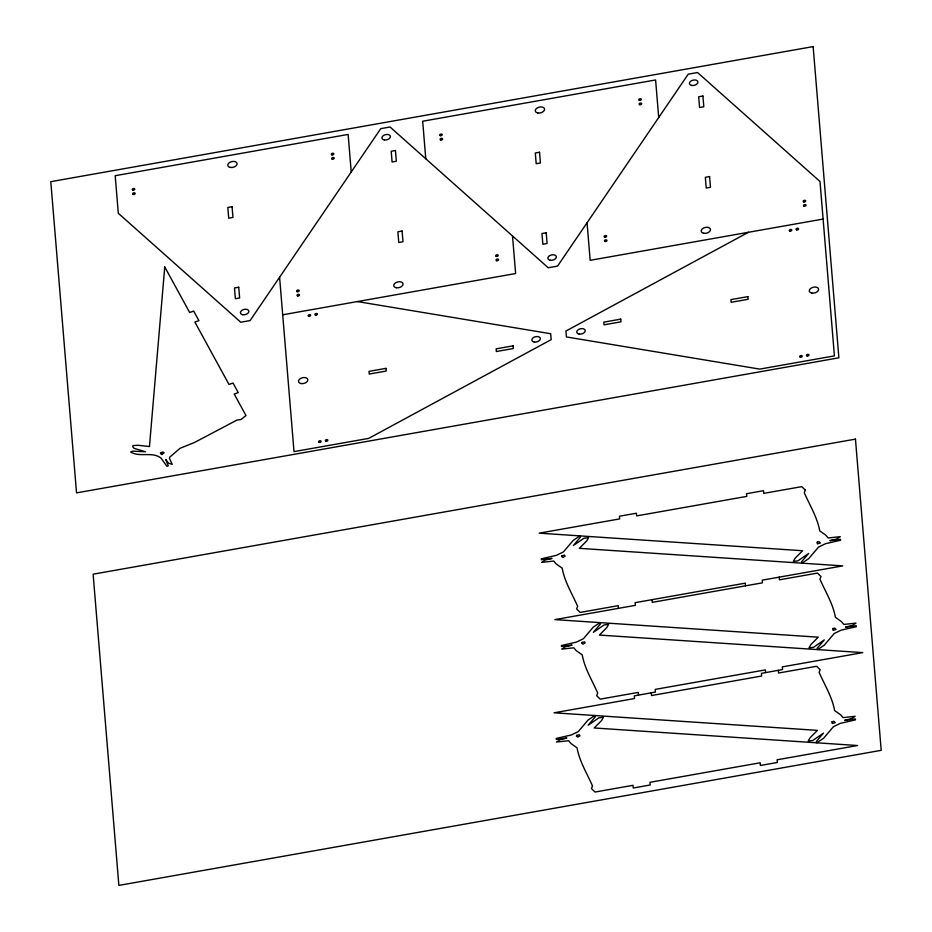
<?xml version="1.0" encoding="UTF-8"?>
<svg xmlns="http://www.w3.org/2000/svg" width="932" height="932" viewBox="0 0 932 932"><rect width="100%" height="100%" fill="white"/><g stroke="black" fill="none" stroke-linecap="round" stroke-linejoin="round"><path stroke-width="1.4" d="M748.408 232.289L565.934 331.035L566.423 336.941L759.731 369.107L834.42 355.873L819.997 181.495L697.532 72.521L688.224 74.176L557.557 266.098L548.237 267.752L390.065 127.008L380.745 128.651L250.079 320.573L240.759 322.227L118.306 213.265L115.195 175.705L348.137 134.429L351.236 171.989M282.687 314.795L515.629 273.53L512.518 235.971M823.107 219.055L590.166 260.319L587.055 222.76M357.387 301.56L550.684 333.738L551.173 339.644L368.699 438.39L294.011 451.624L279.588 277.235M779.187 577.141L779.408 579.832L817.457 573.087L821.022 576.593L819.927 579.168C825.496 591.82 833.045 603.854 835.41 617.322L841.491 621.621L843.856 624.44L855.972 623.112L852.221 625.512L845.557 627.096L856.193 625.756L856.275 626.677L841.142 630.16L834.198 633.539L824.342 645.13L817.609 649.616L817.119 648.357L824.296 639.911L813.578 647.286L809.011 647.857L810.852 644.606L818.249 637.173L554.878 619.605L635.344 605.357L635.123 602.666L745.309 583.152L745.53 585.832M778.371 670.341L778.593 673.021L816.642 666.287L820.195 669.793L819.112 672.356C824.68 685.02 832.218 697.054 834.583 710.522L840.676 714.821L843.029 717.628L855.157 716.3L851.405 718.7L844.742 720.285L855.378 718.956L855.448 719.877L840.314 723.36L833.383 726.739L823.527 738.33L816.793 742.816L816.304 741.557L823.48 733.111L812.762 740.486L808.195 741.045L810.036 737.806L817.434 730.373L554.062 712.805L634.529 698.546L634.308 695.866L655.417 692.092L655.184 689.4L765.37 669.887L765.591 672.566M658.714 117.514L655.604 79.954L422.674 121.23L425.773 158.79M652.062 599.672L652.284 602.352L762.469 582.826L762.248 580.147L842.714 565.887L579.343 548.331L586.741 540.898L588.581 537.648L584.014 538.207L573.297 545.581L580.473 537.135L579.984 535.888L573.25 540.362L563.394 551.954L556.451 555.332L541.317 558.816L541.399 559.736L552.035 558.408L545.371 559.992L541.62 562.392L553.748 561.064L556.101 563.872L562.194 568.182C564.547 581.65 572.097 593.672 577.665 606.336L576.582 608.899L580.135 612.417L618.184 605.672L618.405 608.351M651.247 692.86L651.468 695.552L761.654 676.026L761.432 673.347L782.531 669.56L782.309 666.881L862.776 652.621L599.404 635.065L606.802 627.632L608.643 624.382L604.087 624.953L593.358 632.327L600.534 623.869L600.045 622.623L593.311 627.096L583.455 638.688L576.524 642.078L561.39 645.55L561.46 646.47L572.097 645.142L565.433 646.726L561.681 649.126L573.809 647.798L576.162 650.618L582.255 654.916C584.62 668.384 592.158 680.418 597.727 693.07L596.643 695.645L600.196 699.151L638.245 692.406L638.467 695.086M164.754 266.948L149.458 446.545L137.948 445.275L132.973 445.613L132.717 446.731L134.022 448.315L145.59 451.787L132.554 451.135L130.678 452.043C139.847 457.659 152.429 451.216 160.991 458.101L166.886 466.28L168.261 465.802L165.803 459.511L168.482 463.099L172.257 464.392L169.391 458.253L169.74 457.146L180.097 448.269L194.334 442.56L236.949 420.076L240.864 419.563L246.001 415.579L234.223 394.038L238.266 392.628L233.023 383.04L228.981 384.45L194.893 322.088L198.924 320.666L193.681 311.078L189.65 312.5L164.754 266.948M592.519 785.979L591.436 788.542L594.989 792.049L633.038 785.315L633.259 787.994L650.21 784.989L649.988 782.309L760.163 762.784L760.384 765.475L777.323 762.469L777.102 759.79L857.58 745.53L594.197 727.974L601.594 720.529L603.435 717.291L598.88 717.85L588.15 725.224L595.327 716.778L594.837 715.52L588.104 720.005L578.259 731.597L571.316 734.975L556.183 738.459L556.253 739.379L566.889 738.051L560.225 739.635L556.474 742.035L568.602 740.707L570.955 743.515L577.048 747.813C579.413 761.293 586.95 773.315 592.519 785.979M805.341 490.15L804.258 492.713C809.826 505.377 817.364 517.411 819.729 530.879L825.822 535.178L828.175 537.985L840.303 536.657L836.552 539.057L829.876 540.642L840.524 539.313L840.594 540.234L825.461 543.717L818.517 547.096L808.673 558.687L801.928 563.173L801.45 561.914L808.627 553.468L797.897 560.843L793.33 561.402L795.182 558.163L802.58 550.73L539.197 533.162L619.675 518.903L619.442 516.223L636.393 513.217L636.614 515.909L746.788 496.383L746.567 493.704L763.506 490.698L763.727 493.377L801.788 486.644L805.341 490.15M561.914 555.705L561.53 556.439L562.951 557.418L565.095 556.183L564.559 555.146L561.914 555.705M581.976 642.439L581.591 643.173L583.013 644.152L585.156 642.917L584.62 641.88L581.976 642.439M576.768 735.348L576.384 736.082L577.817 737.061L579.949 735.826L579.413 734.789L576.768 735.348M817.213 542.133L817.364 543.904L820.416 542.983L818.96 541.632L817.213 542.133M832.893 628.576L833.033 630.358L836.097 629.438L834.641 628.086L832.893 628.576M832.066 721.776L832.218 723.547L835.282 722.626L833.825 721.275L832.066 721.776M163.857 452.882L161.877 454.478L162.436 454.28L161.318 454.373L160.362 452.917L163.03 451.985L163.857 452.882M813.135 46.6L50.794 181.67L76.541 492.877L838.882 357.806L813.135 46.6M395.448 150.506L391.207 151.252L392.092 161.993L396.333 161.236L395.448 150.506M702.914 96.031L698.685 96.777L699.571 107.506L703.8 106.761L702.914 96.031M232.068 206.718L227.827 207.463L228.724 218.193L232.953 217.447L232.068 206.718M539.546 152.242L535.306 152.988L536.191 163.717L540.432 162.972L539.546 152.242M402.1 231.031L397.871 231.788L398.756 242.518L402.985 241.761L402.1 231.031M709.578 176.556L705.338 177.301L706.235 188.043L710.464 187.285L709.578 176.556M238.732 287.242L234.491 287.988L235.377 298.729L239.617 297.972L238.732 287.242M546.199 232.767L541.97 233.513L542.855 244.242L547.096 243.497L546.199 232.767M620.747 319.14L603.808 322.146L604.029 324.825L620.968 321.831L620.747 319.14M747.872 296.621L730.933 299.626L731.154 302.306L748.093 299.3L747.872 296.621M385.953 368.361L369.014 371.367L369.235 374.047L386.186 371.053L385.953 368.361M513.078 345.842L496.139 348.848L496.36 351.527L513.299 348.521L513.078 345.842M855.459 439.123L93.118 574.194L118.865 885.4L881.206 750.33L855.459 439.123M807.135 355.966A1.293 0.804 -13.4 0 0 808.988 354.941A1.293 0.804 -13.4 0 0 807.03 354.579A1.293 0.804 -13.4 0 0 807.135 355.966M579.075 334.064A4.311 2.668 -13.4 0 0 585.238 330.604A4.311 2.668 -13.4 0 0 578.69 329.415A4.311 2.668 -13.4 0 0 579.075 334.064M789.94 231.078A1.293 0.804 -13.4 0 0 791.781 230.041A1.293 0.804 -13.4 0 0 789.823 229.68A1.293 0.804 -13.4 0 0 789.94 231.078M811.819 293.056A4.742 2.936 -13.4 0 0 818.599 289.27A4.742 2.936 -13.4 0 0 811.399 287.941A4.742 2.936 -13.4 0 0 811.819 293.056M800.367 357.177A1.293 0.804 -13.4 0 0 802.207 356.14A1.293 0.804 -13.4 0 0 800.25 355.779A1.293 0.804 -13.4 0 0 800.367 357.177M796.709 229.878A1.293 0.804 -13.4 0 0 798.561 228.841A1.293 0.804 -13.4 0 0 796.592 228.48A1.293 0.804 -13.4 0 0 796.709 229.878M297.681 295.968A1.293 0.804 -13.4 0 0 299.522 294.943A1.293 0.804 -13.4 0 0 297.564 294.582A1.293 0.804 -13.4 0 0 297.681 295.968M384.252 139.916A4.311 2.668 -13.4 0 0 390.415 136.468A4.311 2.668 -13.4 0 0 383.868 135.268A4.311 2.668 -13.4 0 0 384.252 139.916M496.383 256.416A1.293 0.804 -13.4 0 0 498.224 255.38A1.293 0.804 -13.4 0 0 496.267 255.019A1.293 0.804 -13.4 0 0 496.383 256.416M396.263 287.743A4.742 2.936 -13.4 0 0 403.043 283.945A4.742 2.936 -13.4 0 0 395.844 282.629A4.742 2.936 -13.4 0 0 396.263 287.743M297.32 291.681A1.293 0.804 -13.4 0 0 299.172 290.644A1.293 0.804 -13.4 0 0 297.203 290.283A1.293 0.804 -13.4 0 0 297.32 291.681M496.733 260.704A1.293 0.804 -13.4 0 0 498.585 259.667A1.293 0.804 -13.4 0 0 496.616 259.306A1.293 0.804 -13.4 0 0 496.733 260.704M308.818 316.321A1.293 0.804 -13.4 0 0 310.659 315.284A1.293 0.804 -13.4 0 0 308.702 314.923A1.293 0.804 -13.4 0 0 308.818 316.321M534.187 342.009A4.311 2.668 -13.4 0 0 540.339 338.561A4.311 2.668 -13.4 0 0 533.803 337.361A4.311 2.668 -13.4 0 0 534.187 342.009M326.025 441.209A1.293 0.804 -13.4 0 0 327.866 440.184A1.293 0.804 -13.4 0 0 325.909 439.822A1.293 0.804 -13.4 0 0 326.025 441.209M301.059 383.553A4.742 2.936 -13.4 0 0 307.828 379.755A4.742 2.936 -13.4 0 0 300.628 378.439A4.742 2.936 -13.4 0 0 301.059 383.553M315.587 315.121A1.293 0.804 -13.4 0 0 317.439 314.084A1.293 0.804 -13.4 0 0 315.482 313.723A1.293 0.804 -13.4 0 0 315.587 315.121M319.245 442.409A1.293 0.804 -13.4 0 0 321.097 441.384A1.293 0.804 -13.4 0 0 319.128 441.022A1.293 0.804 -13.4 0 0 319.245 442.409M331.99 154.875A1.293 0.804 -13.4 0 0 333.842 153.838A1.293 0.804 -13.4 0 0 331.874 153.477A1.293 0.804 -13.4 0 0 331.99 154.875M242.716 314.713A4.311 2.668 -13.4 0 0 248.879 311.265A4.311 2.668 -13.4 0 0 242.332 310.065A4.311 2.668 -13.4 0 0 242.716 314.713M133.288 194.439A1.293 0.804 -13.4 0 0 135.14 193.402A1.293 0.804 -13.4 0 0 133.171 193.04A1.293 0.804 -13.4 0 0 133.288 194.439M230.32 167.422A4.742 2.936 -13.4 0 0 237.101 163.636A4.742 2.936 -13.4 0 0 229.901 162.308A4.742 2.936 -13.4 0 0 230.32 167.422M332.34 159.174A1.293 0.804 -13.4 0 0 334.192 158.137A1.293 0.804 -13.4 0 0 332.223 157.776A1.293 0.804 -13.4 0 0 332.34 159.174M132.938 190.14A1.293 0.804 -13.4 0 0 134.779 189.114A1.293 0.804 -13.4 0 0 132.822 188.753A1.293 0.804 -13.4 0 0 132.938 190.14M605.159 241.493A1.293 0.804 -13.4 0 0 607 240.456A1.293 0.804 -13.4 0 0 605.043 240.107A1.293 0.804 -13.4 0 0 605.159 241.493M691.73 85.441A4.311 2.668 -13.4 0 0 697.893 81.993A4.311 2.668 -13.4 0 0 691.346 80.793A4.311 2.668 -13.4 0 0 691.73 85.441M803.85 201.941A1.293 0.804 -13.4 0 0 805.702 200.904A1.293 0.804 -13.4 0 0 803.734 200.543A1.293 0.804 -13.4 0 0 803.85 201.941M703.742 233.268A4.742 2.936 -13.4 0 0 710.522 229.47A4.742 2.936 -13.4 0 0 703.322 228.154A4.742 2.936 -13.4 0 0 703.742 233.268M604.798 237.206A1.293 0.804 -13.4 0 0 606.65 236.169A1.293 0.804 -13.4 0 0 604.682 235.808A1.293 0.804 -13.4 0 0 604.798 237.206M804.211 206.228A1.293 0.804 -13.4 0 0 806.052 205.191A1.293 0.804 -13.4 0 0 804.095 204.83A1.293 0.804 -13.4 0 0 804.211 206.228M639.468 100.4A1.293 0.804 -13.4 0 0 641.309 99.363A1.293 0.804 -13.4 0 0 639.352 99.002A1.293 0.804 -13.4 0 0 639.468 100.4M550.195 260.238A4.311 2.668 -13.4 0 0 556.357 256.789A4.311 2.668 -13.4 0 0 549.81 255.589A4.311 2.668 -13.4 0 0 550.195 260.238M440.766 139.963A1.293 0.804 -13.4 0 0 442.618 138.926A1.293 0.804 -13.4 0 0 440.65 138.565A1.293 0.804 -13.4 0 0 440.766 139.963M537.799 112.947A4.742 2.936 -13.4 0 0 544.579 109.149A4.742 2.936 -13.4 0 0 537.38 107.832A4.742 2.936 -13.4 0 0 537.799 112.947M639.818 104.687A1.293 0.804 -13.4 0 0 641.67 103.662A1.293 0.804 -13.4 0 0 639.702 103.301A1.293 0.804 -13.4 0 0 639.818 104.687M440.405 135.664A1.293 0.804 -13.4 0 0 442.257 134.627A1.293 0.804 -13.4 0 0 440.3 134.278A1.293 0.804 -13.4 0 0 440.405 135.664"/></g></svg>
